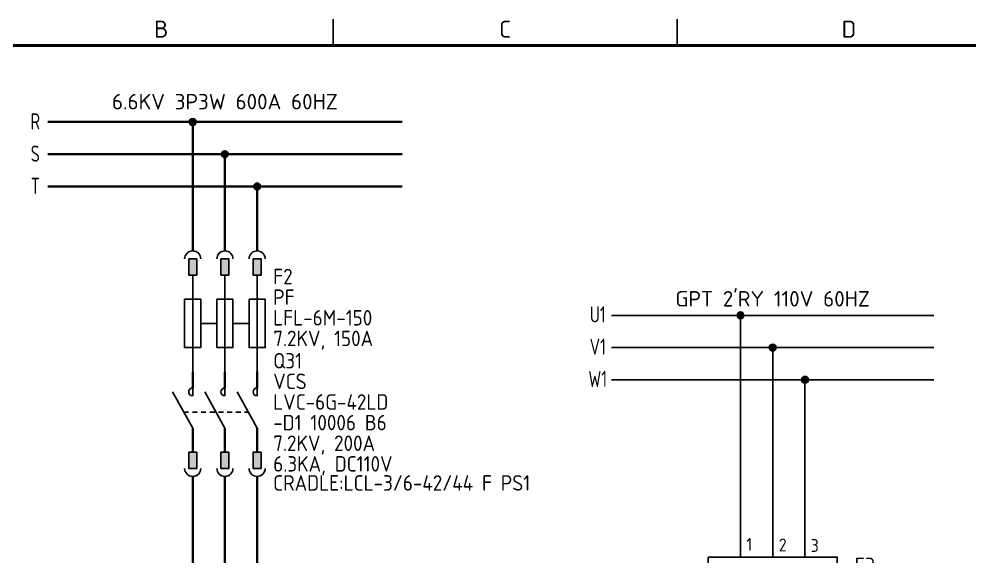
# Model space of a CAD drawing. Header units: millimetres. Extents: x 0 to 612, y 1 to 337.
# Drawn here: x 75.6 to 223.1, y 232.5 to 316 of the extents above; entities that cross this region are included whole.
import ezdxf
from ezdxf.enums import TextEntityAlignment as Align

# ---------------------------------------------------------------- set-up
doc = ezdxf.new("R2010")
doc.units = ezdxf.units.MM
doc.linetypes.add('ACAD_ISO12W100', pattern=[21, 12, -3, 0, -3, 0, -3])
doc.linetypes.add('JIS_02_0.7', pattern=[1.35, 0.75, -0.6])
doc.layers.add('BUS&POWER CABLE', color=2, linetype='Continuous', lineweight=40)
doc.layers.add('Sheet Out Line', color=2, linetype='Continuous', lineweight=50)
for name, color, linetype in [('LINK', 7, 'Continuous'), ('MISC', 7, 'Continuous'), ('Normal Text', 7, 'Continuous'), ('Sheet Line', 3, 'Continuous'), ('Sheet Text', 2, 'Continuous'), ('SYMS', 7, 'Continuous'), ('TAGS', 7, 'Continuous'), ('TERMS', 7, 'Continuous'), ('WIRE_RED', 1, 'Continuous'), ('WIREFIXED', 7, 'Continuous')]:
    doc.layers.add(name, color=color, linetype=linetype)
doc.styles.add('WD', font='ISOCP2.shx')
doc.styles.add('WD_IEC', font='ISOCP2.shx', dxfattribs={"width": 1.1, "height": 2.4, "bigfont": 'whgtxt.shx'})

# ---------------------------------------------------------------- blocks, each defined once
blk = doc.blocks.new('LSSA3')
at = {"layer": 'Sheet Line'}
for p, q in [((113, 283.5), (113, 287.25)), ((161.5, 283.5), (161.5, 287.25))]:
    blk.add_line(p, q, dxfattribs=at)
at = {"layer": 'Sheet Out Line'}
blk.add_lwpolyline([(16, 6.5), (404, 6.5), (404, 283.5), (16, 283.5)], close=True, dxfattribs=at)
at = {"style": 'WD_IEC', "width": 1.1}
for tag, height, p in [('DESC4', 2.4, (57.5, 39.5)), ('CUSTOMERS31', 3.8, (219, 38)), ('TITLE1', 3.6, (333, 37.5)), ('CUSTOMERS21', 3.8, (219, 35.25)), ('DESC3', 2.4, (57.5, 33.5)), ('CUSTOMERS32', 3.8, (219, 32.5)), ('TITLE2', 3.6, (333, 32.5)), ('CUSTOMERS22', 3.8, (219, 29.75)), ('RN', 3.5, (398, 28.75)), ('DESC2', 2.4, (57.5, 27.5)), ('CUSTOMERS33', 3.8, (219, 27)), ('TITLE3', 3.6, (333, 27.5)), ('DESC1', 2.4, (57.5, 21.5)), ('WORKNO', 3.5, (365.5, 18.5)), ('FILE', 2.4, (314, 18.5)), ('DESC0', 2.4, (57.5, 15.5)), ('SHN', 2.4, (395, 12)), ('TSH', 2.4, (401, 9))]:
    blk.add_attdef(tag, text='', height=height, dxfattribs=at).set_placement(p, align=Align.MIDDLE_CENTER)
at = {"style": 'WD_IEC'}
for tag, p in [('DATE4', (96.5, 39.5)), ('DRWN4', (111.5, 39.5)), ('DSGN4', (126.5, 39.5)), ('CHKD4', (141.5, 39.5)), ('APPD4', (156.5, 39.5)), ('DATE3', (96.5, 33.5)), ('DRWN3', (111.5, 33.5)), ('DSGN3', (126.5, 33.5)), ('CHKD3', (141.5, 33.5)), ('APPD3', (156.5, 33.5)), ('DATE2', (96.5, 27.5)), ('DRWN2', (111.5, 27.5)), ('DSGN2', (126.5, 27.5)), ('CHKD2', (141.5, 27.5)), ('APPD2', (156.5, 27.5)), ('DATE1', (96.5, 21.5)), ('DRWN1', (111.5, 21.5)), ('DSGN1', (126.5, 21.5)), ('CHKD1', (141.5, 21.5)), ('APPD1', (156.5, 21.5)), ('DATE0', (96.5, 15.5)), ('DRWN0', (111.5, 15.5)), ('DSGN0', (126.5, 15.5)), ('CHKD0', (141.5, 15.5)), ('APPD0', (156.5, 15.5))]:
    blk.add_attdef(tag, text='', height=2.4, dxfattribs=at).set_placement(p, align=Align.MIDDLE_CENTER)
at = {"style": 'WD_IEC', "width": 1.1}
for tag, p in [('DWG1ST', (345, 10.5)), ('DWGNO', (373.49, 10.5))]:
    blk.add_attdef(tag, text='', height=3.5, dxfattribs=at).set_placement(p, align=Align.MIDDLE_LEFT)
at = {"style": 'WD_IEC', "width": 1.1, "flags": 9}
blk.add_attdef('WD_TB', (0, 0), '', height=2.4, dxfattribs=at)
at = {"layer": 'Sheet Text', "style": 'WD_IEC', "width": 1.1}
for s, p in [('B', (88.75, 284.62)), ('C', (137.25, 284.62)), ('D', (185.75, 284.62))]:
    blk.add_text(s, height=2.4, dxfattribs=at).set_placement(p, align=Align.CENTER)
blk = doc.blocks.new('VG11_PROT_3E_DT1')
for p, q in [((-5, 5), (-5, 10)), ((0, 5), (0, 10)), ((5, 5), (5, 10)), ((-5, -7.5), (-5, -12.5)), ((5, -7.5), (5, -12.5))]:
    blk.add_line(p, q)
blk.add_lwpolyline([(-10, 5), (10, 5), (10, -7.5), (-10, -7.5)], close=True)
at = {"style": 'WD', "flags": 1}
for tag, p in [('X2TERM01', (-5, 10)), ('X2TERM02', (0, 10)), ('X2TERM03', (5, 10)), ('X8TERM04', (-5, -12.5)), ('X8TERM05', (5, -12.5))]:
    blk.add_attdef(tag, p, '', height=0.32, dxfattribs=at)
at = {"linetype": 'Continuous', "style": 'WD'}
for tag, p in [('TERM01', (-4.09, 5.96)), ('TERM02', (0.94, 5.88)), ('TERM03', (5.88, 5.79)), ('TERM04', (-3.92, -10.5)), ('TERM05', (6.08, -10.5))]:
    blk.add_attdef(tag, p, '', height=2, dxfattribs=at)
at = {"style": 'WD'}
for tag, p in [('TAG1', (12.7, 2.42)), ('RATING12', (12.7, -0.78)), ('RATING11', (12.7, -3.98)), ('RATING1', (12.7, -7.18)), ('TURN', (12.7, -10.38))]:
    blk.add_attdef(tag, p, '', height=2.5, dxfattribs=at)
at = {"style": 'WD', "flags": 1}
for tag, p in [('INST', (-12.31, 1.22)), ('LOC', (-12.35, -0.14)), ('CAT', (-12.33, -1.49)), ('FAMILY', (-12.23, -2.87)), ('MFG', (-12.29, -4.28)), ('ASSYCODE', (-12.35, -5.64))]:
    blk.add_attdef(tag, text='', height=1, dxfattribs=at).set_placement(p, align=Align.RIGHT)
at = {"style": 'WD'}
blk.add_attdef('TEXT1', text='', height=2.5, dxfattribs=at).set_placement((0, -1.25), align=Align.MIDDLE_CENTER)
blk = doc.blocks.new('WDDOT')
for radius in [0.529, 0.33, 0.164]:
    blk.add_circle((0, 0), radius)
blk = doc.blocks.new('WD_WNH')
at = {"linetype": 'Continuous', "style": 'WD_IEC', "width": 0.8}
blk.add_attdef('WIRENO', text='', height=2.5, dxfattribs=at).set_placement((0, 0.75), align=Align.CENTER)
at = {"style": 'WD_IEC', "flags": 1}
for tag, p in [('W08USER', (0, 0.375)), ('W04USER', (0, 0.875)), ('W05USER', (0, 0.75)), ('W09USER', (0, 0.25)), ('W03USER', (0, 1)), ('W06USER', (0, 0.625)), ('W07USER', (0, 0.5)), ('W02USER', (0, 1.125)), ('W01USER', (0, 1.25)), ('W10USER', (0, 0.125))]:
    blk.add_attdef(tag, text='', height=0.08, dxfattribs=at).set_placement(p, align=Align.CENTER)
blk = doc.blocks.new('VA22_VCST1')
at = {"color": 2, "lineweight": 40}
for p, q in [((-5, 6.25), (-5, 3.75)), ((0, 6.25), (0, 3.75)), ((5, 6.25), (5, 3.75)), ((-5, -2.5), (-5, -6.25)), ((0, -2.5), (0, -6.25)), ((5, -2.5), (5, -6.25))]:
    blk.add_line(p, q, dxfattribs=at)
for p, q in [((-5, -2.5), (-8.12, 3.12)), ((-5, 3.75), (-5, 2.5)), ((0, -2.5), (-3.12, 3.12)), ((0, 3.75), (0, 2.5)), ((5, -2.5), (1.88, 3.12)), ((5, 3.75), (5, 2.5))]:
    blk.add_line(p, q)
at = {"linetype": 'JIS_02_0.7'}
blk.add_line((-6.39, 0), (3.61, 0), dxfattribs=at)
for centre in [(-5, 3.12), (0, 3.12), (5, 3.12)]:
    blk.add_arc(centre, 0.625, 90, 270)
at = {"style": 'WD_IEC'}
for tag, p in [('TAG2', (7.49, 7.96)), ('RATING12', (7.49, 4.76)), ('RATING11', (7.49, 1.56)), ('RATING10', (7.49, -1.64)), ('RATING1', (7.49, -4.84)), ('RATING2', (7.49, -8.04))]:
    blk.add_attdef(tag, text='', height=2.4, dxfattribs=at).set_placement(p, align=Align.MIDDLE_LEFT)
at = {"style": 'WD', "flags": 1}
for tag, p, height in [('X2TERM01', (-5, 6.25), 0.08), ('X2TERM02', (0, 6.25), 0.08), ('X2TERM03', (5, 6.25), 0.08), ('X4LINK', (-6.39, 0), 0.01), ('X1LINK', (3.61, 0), 0.01), ('X8TERM04', (-5, -6.25), 0.08), ('X8TERM05', (0, -6.25), 0.08), ('X8TERM06', (5, -6.25), 0.08)]:
    blk.add_attdef(tag, p, '', height=height, dxfattribs=at)
at = {"style": 'WD_IEC', "flags": 1}
for tag, p in [('INST', (-6.99, -4.03)), ('LOC', (-7.02, -5.33)), ('FAMILY', (-6.9, -6.72)), ('WDTAGALT', (-6.95, -8.07))]:
    blk.add_attdef(tag, text='', height=1, dxfattribs=at).set_placement(p, align=Align.RIGHT)
blk = doc.blocks.new('VA21_VCSPF1')
blk.add_line((0, 13.75), (0, -1.25))
blk.add_lwpolyline([(-1.25, 10), (-1.25, 2.5), (1.25, 2.5), (1.25, 10)], close=True)
at = {"flags": 1}
for tag, p, height, style in [('X2TERM01', (0, 13.75), 0.08, 'WD'), ('X4LINK', (-1.25, 6.25), 0.32, 'WD_IEC'), ('X1LINK', (1.25, 6.25), 0.32, 'WD_IEC'), ('X8TERM02', (0, -1.25), 0.08, 'WD')]:
    blk.add_attdef(tag, p, '', height=height, dxfattribs=dict(at, style=style))
at = {"style": 'WD_IEC'}
for tag, p in [('TAG1', (2.49, 13.52)), ('RATING12', (2.49, 10.32)), ('RATING11', (2.49, 7.12)), ('RATING1', (2.49, 3.92))]:
    blk.add_attdef(tag, text='', height=2.4, dxfattribs=at).set_placement(p, align=Align.MIDDLE_LEFT)
at = {"style": 'WD_IEC', "flags": 1}
for tag, p in [('INST', (-2.72, 3.2)), ('FAMILY', (-2.72, 0.6)), ('LOC', (-2.72, 1.9)), ('MFG', (-2.72, -0.7)), ('ASSYCODE', (-2.72, -2)), ('WDTAGALT', (-2.72, -3.3)), ('CAT', (-2.72, -4.55))]:
    blk.add_attdef(tag, text='', height=1, dxfattribs=at).set_placement(p, align=Align.RIGHT)
blk = doc.blocks.new('VA22_VCSPF1')
blk.add_line((0, 13.75), (0, -1.25))
blk.add_lwpolyline([(-1.25, 10), (-1.25, 2.5), (1.25, 2.5), (1.25, 10)], close=True)
at = {"flags": 1}
for tag, p, height, style in [('X2TERM01', (0, 13.75), 0.08, 'WD'), ('X4LINK', (-1.25, 6.25), 0.32, 'WD_IEC'), ('X1LINK', (1.25, 6.25), 0.32, 'WD_IEC'), ('X8TERM02', (0, -1.25), 0.08, 'WD')]:
    blk.add_attdef(tag, p, '', height=height, dxfattribs=dict(at, style=style))
at = {"style": 'WD_IEC', "flags": 1}
for tag, p in [('TAG2', (2.49, 13.52)), ('RATING12', (2.49, 10.32)), ('RATING11', (2.49, 7.12)), ('RATING1', (2.49, 3.92))]:
    blk.add_attdef(tag, text='', height=2.4, dxfattribs=at).set_placement(p, align=Align.MIDDLE_LEFT)
for tag, p in [('INST', (-2.72, 3.2)), ('FAMILY', (-2.72, 0.6)), ('LOC', (-2.72, 1.9)), ('MFG', (-2.72, -0.7)), ('ASSYCODE', (-2.72, -2)), ('WDTAGALT', (-2.72, -3.3)), ('CAT', (-2.72, -4.55))]:
    blk.add_attdef(tag, text='', height=1, dxfattribs=at).set_placement(p, align=Align.RIGHT)
blk = doc.blocks.new('VA21_CRADLE2')
at = {"color": 2, "lineweight": 40}
for p, q in [((-5, 21.25), (-5, 17.5)), ((0, 21.25), (0, 17.5)), ((5, 21.25), (5, 17.5)), ((-5, -21.25), (-5, -17.5)), ((0, -21.25), (0, -17.5)), ((5, -21.25), (5, -17.5))]:
    blk.add_line(p, q, dxfattribs=at)
for points in [[(-4.38, 16.25), (-5.62, 16.25), (-5.62, 13.75), (-4.38, 13.75)], [(0.62, 16.25), (-0.62, 16.25), (-0.62, 13.75), (0.62, 13.75)], [(5.62, 16.25), (4.38, 16.25), (4.38, 13.75), (5.62, 13.75)], [(-4.38, -16.25), (-5.62, -16.25), (-5.62, -13.75), (-4.38, -13.75)], [(0.62, -16.25), (-0.62, -16.25), (-0.62, -13.75), (0.62, -13.75)], [(5.62, -16.25), (4.38, -16.25), (4.38, -13.75), (5.62, -13.75)]]:
    blk.add_lwpolyline(points, close=True)
for centre, start, end in [((-5, 16.25), 0, 180), ((0, 16.25), 0, 180), ((5, 16.25), 0, 180), ((-5, -16.25), 180, 0), ((0, -16.25), 180, 0), ((5, -16.25), 180, 0)]:
    blk.add_arc(centre, 1.25, start, end)
for points in [[(-4.38, 13.75), (-4.38, 16.25), (-5.62, 13.75), (-5.62, 16.25)], [(0.62, 13.75), (0.62, 16.25), (-0.62, 13.75), (-0.62, 16.25)], [(5.62, 13.75), (5.62, 16.25), (4.38, 13.75), (4.38, 16.25)], [(-4.38, -13.75), (-4.38, -16.25), (-5.62, -13.75), (-5.62, -16.25)], [(0.62, -13.75), (0.62, -16.25), (-0.62, -13.75), (-0.62, -16.25)], [(5.62, -13.75), (5.62, -16.25), (4.38, -13.75), (4.38, -16.25)]]:
    blk.add_solid(points)
at = {"style": 'WD', "flags": 1}
for tag, p in [('X2TERM01', (-5, 21.25)), ('X2TERM02', (0, 21.25)), ('X2TERM03', (5, 21.25)), ('X8TERM04', (-5, -21.25)), ('X8TERM05', (0, -21.25)), ('X8TERM06', (5, -21.25))]:
    blk.add_attdef(tag, p, '', height=0.08, dxfattribs=at)
at = {"style": 'WD_IEC', "flags": 1}
for tag, p in [('INST', (-7.37, -18.1)), ('LOC', (-7.4, -19.4)), ('FAMILY', (-7.27, -20.79)), ('MFG', (-7.27, -22.22)), ('CAT', (-7.27, -23.54)), ('ASSYCODE', (-7.27, -24.87)), ('WDTAGALT', (-7.27, -26.26))]:
    blk.add_attdef(tag, text='', height=1, dxfattribs=at).set_placement(p, align=Align.RIGHT)
at = {"style": 'WD_IEC'}
blk.add_attdef('RATING11', text='', height=2.4, dxfattribs=at).set_placement((7.49, -18.5), align=Align.MIDDLE_LEFT)
at = {"style": 'WD_IEC', "flags": 1}
blk.add_attdef('TAG1', text='', height=2.4, dxfattribs=at).set_placement((7.49, -21.54), align=Align.MIDDLE_LEFT)

msp = doc.modelspace()

# ---------------------------------------------------------------- linework, layer by layer
at = {"layer": 'BUS&POWER CABLE'}
for p, q in [((80, 300), (135, 300)), ((102.5, 300), (102.5, 283.75)), ((80, 295), (135, 295)), ((107.5, 295), (107.5, 283.75)), ((80, 290), (135, 290)), ((112.5, 290), (112.5, 283.75)), ((102.5, 261.25), (102.5, 261.25)), ((107.5, 261.25), (107.5, 261.25)), ((112.5, 261.25), (112.5, 261.25)), ((102.5, 241.25), (102.5, 195)), ((107.5, 241.25), (107.5, 195)), ((112.5, 241.25), (112.5, 195))]:
    msp.add_line(p, q, dxfattribs=at)
at = {"layer": 'LINK'}
for points in [[(103.75, 268.75), (106.25, 268.75)], [(108.75, 268.75), (111.25, 268.75)]]:
    msp.add_lwpolyline(points, dxfattribs=at)
at = {"layer": 'WIRE_RED'}
for p, q in [((167.5, 270), (217.5, 270)), ((187.5, 237.5), (187.5, 270)), ((167.5, 265), (217.5, 265)), ((192.5, 237.5), (192.5, 265)), ((167.5, 260), (217.5, 260)), ((197.5, 237.5), (197.5, 260))]:
    msp.add_line(p, q, dxfattribs=at)

# ---------------------------------------------------------------- block references
at = {"layer": 'SYMS', "xscale": 1.1, "yscale": 1.1, "zscale": 1.1}
msp.add_blockref('LSSA3', (0, 0), dxfattribs=at)
at = {"layer": 'SYMS'}
for name, p in [('WDDOT', (102.5, 300)), ('WDDOT', (107.5, 295)), ('WDDOT', (112.5, 290)), ('VA22_VCSPF1', (102.5, 262.5)), ('VA22_VCSPF1', (107.5, 262.5)), ('WDDOT', (187.5, 270)), ('WDDOT', (192.5, 265)), ('WDDOT', (197.5, 260))]:
    msp.add_blockref(name, p, dxfattribs=at)
ref = msp.add_blockref('VA21_CRADLE2', (107.5, 262.5), dxfattribs=at)
ref.add_attrib('RATING11', 'CRADLE:LCL-3/6-42/44 F PS1', dxfattribs={"layer": 'MISC', "height": 2.4, "style": 'WD_IEC'}).set_placement((114.99, 244), align=Align.MIDDLE_LEFT)
ref = msp.add_blockref('VA21_VCSPF1', (112.5, 262.5), dxfattribs=at)
ref.add_attrib('RATING1', '7.2KV, 150A', dxfattribs={"layer": 'MISC', "height": 2.4, "style": 'WD_IEC'}).set_placement((114.99, 266.42), align=Align.MIDDLE_LEFT)
ref.add_attrib('RATING11', 'LFL-6M-150', dxfattribs={"layer": 'MISC', "height": 2.4, "style": 'WD_IEC'}).set_placement((114.99, 269.62), align=Align.MIDDLE_LEFT)
ref.add_attrib('RATING12', 'PF', dxfattribs={"layer": 'MISC', "height": 2.4, "style": 'WD_IEC'}).set_placement((114.99, 272.82), align=Align.MIDDLE_LEFT)
ref.add_attrib('TAG1', 'F2', dxfattribs={"layer": 'TAGS', "height": 2.4, "style": 'WD_IEC'}).set_placement((114.99, 276.02), align=Align.MIDDLE_LEFT)
ref = msp.add_blockref('VA22_VCST1', (107.5, 255), dxfattribs=at)
ref.add_attrib('RATING2', '6.3KA, DC110V', dxfattribs={"layer": 'MISC', "height": 2.4, "style": 'WD_IEC'}).set_placement((114.99, 246.96), align=Align.MIDDLE_LEFT)
ref.add_attrib('RATING1', '7.2KV, 200A', dxfattribs={"layer": 'MISC', "height": 2.4, "style": 'WD_IEC'}).set_placement((114.99, 250.16), align=Align.MIDDLE_LEFT)
ref.add_attrib('RATING10', '-D1 10006 B6', dxfattribs={"layer": 'MISC', "height": 2.4, "style": 'WD_IEC'}).set_placement((114.99, 253.36), align=Align.MIDDLE_LEFT)
ref.add_attrib('RATING11', 'LVC-6G-42LD', dxfattribs={"layer": 'MISC', "height": 2.4, "style": 'WD_IEC'}).set_placement((114.99, 256.56), align=Align.MIDDLE_LEFT)
ref.add_attrib('RATING12', 'VCS', dxfattribs={"layer": 'MISC', "height": 2.4, "style": 'WD_IEC'}).set_placement((114.99, 259.76), align=Align.MIDDLE_LEFT)
ref.add_attrib('TAG2', 'Q31', dxfattribs={"layer": 'TAGS', "height": 2.4, "style": 'WD_IEC'}).set_placement((114.99, 262.96), align=Align.MIDDLE_LEFT)
ref = msp.add_blockref('VG11_PROT_3E_DT1', (192.5, 227.5), dxfattribs=at)
ref.add_attrib('TERM05', '8', (198.58, 217), dxfattribs={"layer": 'TERMS', "linetype": 'Continuous', "height": 2, "style": 'WD'})
ref.add_attrib('TEXT1', '3E', dxfattribs={"layer": 'MISC', "height": 2.5, "style": 'WD'}).set_placement((192.5, 226.25), align=Align.MIDDLE_CENTER)
ref.add_attrib('TURN', 'TURN:4', (205.2, 217.12), dxfattribs={"layer": 'MISC', "height": 2.5, "style": 'WD'})
ref.add_attrib('RATING1', 'CC:SET-3A', (205.2, 220.32), dxfattribs={"layer": 'MISC', "height": 2.5, "style": 'WD'})
ref.add_attrib('RATING11', 'SE-K1N', (205.2, 223.52), dxfattribs={"layer": 'MISC', "height": 2.5, "style": 'WD'})
ref.add_attrib('RATING12', 'MPR(3E)', (205.2, 226.72), dxfattribs={"layer": 'MISC', "height": 2.5, "style": 'WD'})
ref.add_attrib('TERM04', '7', (188.58, 217), dxfattribs={"layer": 'TERMS', "linetype": 'Continuous', "height": 2, "style": 'WD'})
ref.add_attrib('TERM03', '3', (198.38, 233.29), dxfattribs={"layer": 'TERMS', "linetype": 'Continuous', "height": 2, "style": 'WD'})
ref.add_attrib('TERM02', '2', (193.44, 233.38), dxfattribs={"layer": 'TERMS', "linetype": 'Continuous', "height": 2, "style": 'WD'})
ref.add_attrib('TERM01', '1', (188.41, 233.46), dxfattribs={"layer": 'TERMS', "linetype": 'Continuous', "height": 2, "style": 'WD'})
ref.add_attrib('TAG1', 'F3', (205.2, 229.92), dxfattribs={"layer": 'TAGS', "height": 2.5, "style": 'WD'})
at = {"layer": 'WIREFIXED'}
ref = msp.add_blockref('WD_WNH', (78.08, 298.09), dxfattribs=at)
ref.add_attrib('WIRENOF', 'R', dxfattribs={"linetype": 'Continuous', "height": 2.5, "style": 'WD_IEC', "width": 0.8}).set_placement((78.08, 298.84), align=Align.CENTER)
ref = msp.add_blockref('WD_WNH', (78.08, 293.09), dxfattribs=at)
ref.add_attrib('WIRENOF', 'S', dxfattribs={"linetype": 'Continuous', "height": 2.5, "style": 'WD_IEC', "width": 0.8}).set_placement((78.08, 293.84), align=Align.CENTER)
ref = msp.add_blockref('WD_WNH', (78.08, 288.09), dxfattribs=at)
ref.add_attrib('WIRENOF', 'T', dxfattribs={"linetype": 'Continuous', "height": 2.5, "style": 'WD_IEC', "width": 0.8}).set_placement((78.08, 288.84), align=Align.CENTER)
ref = msp.add_blockref('WD_WNH', (165.35, 268.14), dxfattribs=at)
ref.add_attrib('WIRENOF', 'U1', dxfattribs={"linetype": 'Continuous', "height": 2.5, "style": 'WD_IEC', "width": 0.8}).set_placement((165.35, 268.89), align=Align.CENTER)
ref = msp.add_blockref('WD_WNH', (165.35, 263.14), dxfattribs=at)
ref.add_attrib('WIRENOF', 'V1', dxfattribs={"linetype": 'Continuous', "height": 2.5, "style": 'WD_IEC', "width": 0.8}).set_placement((165.35, 263.89), align=Align.CENTER)
ref = msp.add_blockref('WD_WNH', (165.35, 258.14), dxfattribs=at)
ref.add_attrib('WIRENOF', 'W1', dxfattribs={"linetype": 'Continuous', "height": 2.5, "style": 'WD_IEC', "width": 0.8}).set_placement((165.35, 258.89), align=Align.CENTER)

# ---------------------------------------------------------------- texts
at = {"linetype": 'ACAD_ISO12W100', "insert": (107.5, 301.95), "char_height": 2.4, "width": 41.3307, "attachment_point": 8, "line_spacing_factor": 0.875, "style": 'WD_IEC'}
msp.add_mtext('6.6KV 3P3W 600A 60HZ', dxfattribs=at)
at = {"layer": 'Normal Text', "insert": (192.5, 271.37), "char_height": 2.4, "width": 45, "attachment_point": 8, "style": 'WD_IEC'}
msp.add_mtext("GPT 2'RY 110V 60HZ", dxfattribs=at)

doc.saveas('drawing.dxf')
